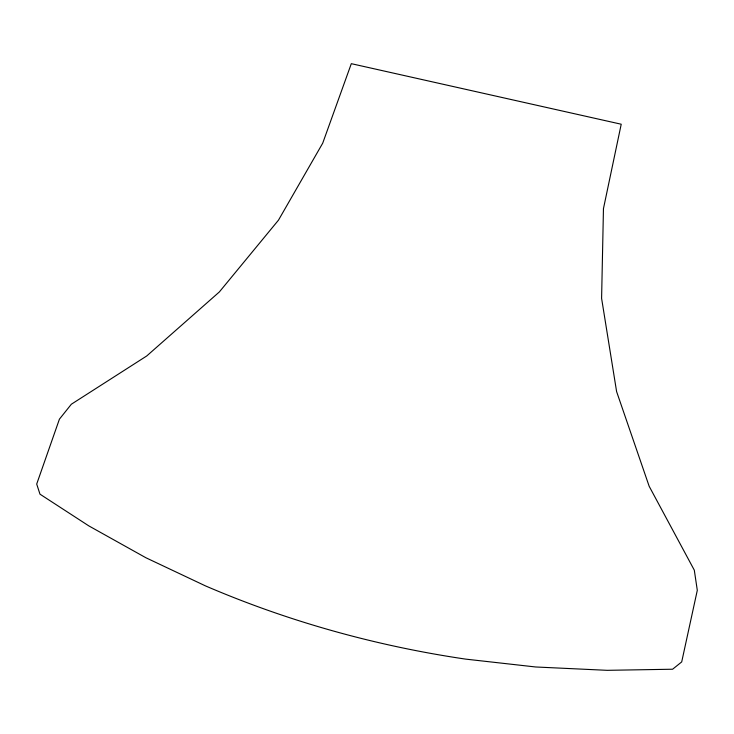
<?xml version="1.0" encoding="UTF-8"?>
<svg xmlns="http://www.w3.org/2000/svg" width="734" height="734" viewBox="0 0 734 734"><rect width="100%" height="100%" fill="white"/><g stroke="black" fill="none" stroke-linecap="round" stroke-linejoin="round"><path stroke-width="1.1" d="M603.458 208.63L601.596 298.353L616.606 391.598L649.168 486.275L694.309 570.18L697.3 590.31L681.702 661.912L672.601 669.224L607.192 670.326L535.664 666.977L465.751 659.132A930.795 789.665 -1.1 0 1 205.419 585.87L145.892 557.748L88.86 525.911L39.985 494.175L36.7 484.055L59.417 419.16L71.354 404.223L146.727 355.972L219.338 291.958L278.47 220.163L322.703 143.194L351.311 63.675L621.221 124.22L603.458 208.63"/></g></svg>
